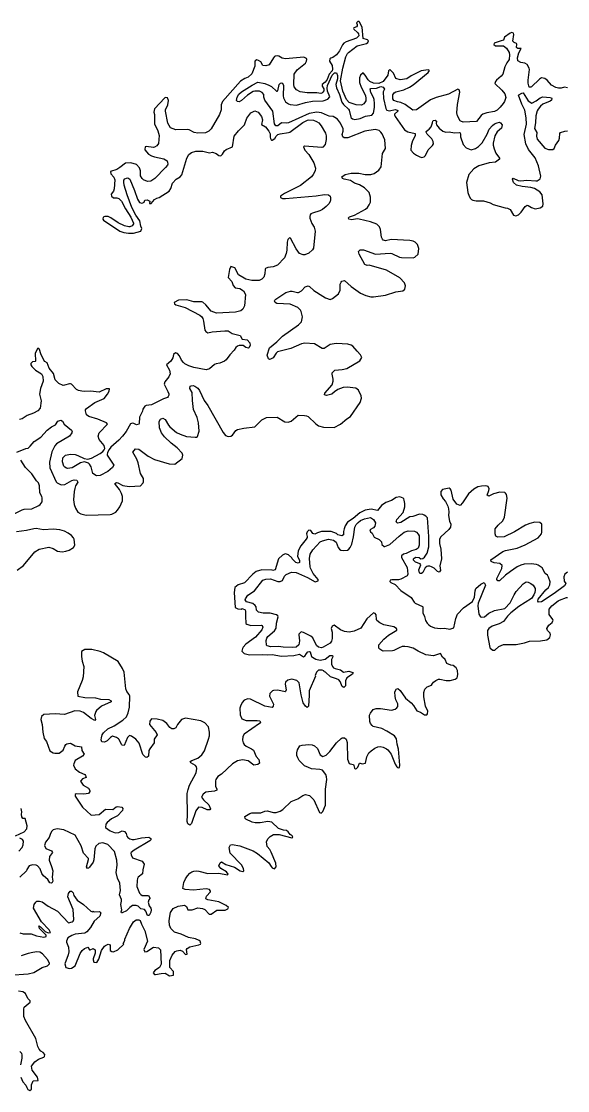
# Model space of a CAD drawing. Header units: metres. Extents: x 0 to 50, y -29.5 to 11.
# Drawn here: x 31.2062 to 31.25, y -29.4973 to -29.4115 of the extents above; entities that cross this region are included whole.
import ezdxf

# ---------------------------------------------------------------- set-up
doc = ezdxf.new("R2010")
doc.units = ezdxf.units.M

msp = doc.modelspace()

# ---------------------------------------------------------------- linework, layer by layer
for points in [[(31.25, -29.416813), (31.249752, -29.416769), (31.249479, -29.416844), (31.249259, -29.416844), (31.249048, -29.416804), (31.248696, -29.416621), (31.248361, -29.416223), (31.248186, -29.416065), (31.247896, -29.416028), (31.247739, -29.416119), (31.247109, -29.41674), (31.247046, -29.416784), (31.24692, -29.416773), (31.246838, -29.416465), (31.246833, -29.416217), (31.246939, -29.415344), (31.24692, -29.415248), (31.246765, -29.414962), (31.246582, -29.414853), (31.246241, -29.414796), (31.246016, -29.414661), (31.245978, -29.414427), (31.246096, -29.414024), (31.246276, -29.41367), (31.245998, -29.41366), (31.245921, -29.413627), (31.245898, -29.413593), (31.245934, -29.413312), (31.245907, -29.413269), (31.245718, -29.413185), (31.245615, -29.413077), (31.245686, -29.412541), (31.245673, -29.412455), (31.245522, -29.412384), (31.245396, -29.412447), (31.244935, -29.412775), (31.244861, -29.412997), (31.24466, -29.413054), (31.244111, -29.413255), (31.24407, -29.413361), (31.244227, -29.413455), (31.244868, -29.413461), (31.245097, -29.413651), (31.245301, -29.413995), (31.245332, -29.414174), (31.245306, -29.414551), (31.245121, -29.414828), (31.244974, -29.415144), (31.244793, -29.415729), (31.244674, -29.415883), (31.244291, -29.416215), (31.244223, -29.416305), (31.244173, -29.416482), (31.244727, -29.417009), (31.244956, -29.417314), (31.245041, -29.417595), (31.244947, -29.417912), (31.244832, -29.418089), (31.244602, -29.418387), (31.244338, -29.418608), (31.244131, -29.418729), (31.243522, -29.418821), (31.243208, -29.418936), (31.243079, -29.41905), (31.242695, -29.419521), (31.241633, -29.419583), (31.241427, -29.419513), (31.241383, -29.419469), (31.241161, -29.419059), (31.241117, -29.418823), (31.241167, -29.41815), (31.241357, -29.417168), (31.241306, -29.416987), (31.241201, -29.416939), (31.240443, -29.417326), (31.239468, -29.417606), (31.239014, -29.417791), (31.237886, -29.418603), (31.237584, -29.418609), (31.236978, -29.418176), (31.236623, -29.418009), (31.236361, -29.417954), (31.236059, -29.41783), (31.235981, -29.417709), (31.235969, -29.4176), (31.235991, -29.417394), (31.23608, -29.417238), (31.236215, -29.417143), (31.236858, -29.416984), (31.237319, -29.416779), (31.237626, -29.416581), (31.238828, -29.415603), (31.238915, -29.415448), (31.238813, -29.415392), (31.23826, -29.415461), (31.237448, -29.415862), (31.2371, -29.416097), (31.236576, -29.416187), (31.236227, -29.416083), (31.236038, -29.41565), (31.235737, -29.415348), (31.235623, -29.415467), (31.235571, -29.415823), (31.235201, -29.416312), (31.234849, -29.416488), (31.234423, -29.416463), (31.234138, -29.416318), (31.234016, -29.416198), (31.233776, -29.415798), (31.233601, -29.415617), (31.233396, -29.415813), (31.233312, -29.416014), (31.233299, -29.4164), (31.233442, -29.416778), (31.233687, -29.417228), (31.233782, -29.417476), (31.233829, -29.41765), (31.233818, -29.417881), (31.233659, -29.4181), (31.233462, -29.418208), (31.233047, -29.418193), (31.232492, -29.417998), (31.232255, -29.417769), (31.231964, -29.417093), (31.231797, -29.416273), (31.231975, -29.415249), (31.232218, -29.414349), (31.232348, -29.414075), (31.232432, -29.41398), (31.233108, -29.413456), (31.233857, -29.413274), (31.233974, -29.413199), (31.234025, -29.413066), (31.233949, -29.412966), (31.233593, -29.412861), (31.233509, -29.411973), (31.233316, -29.411553), (31.233272, -29.411498), (31.233168, -29.411497), (31.23306, -29.411601), (31.233114, -29.41176), (31.233114, -29.411851), (31.233074, -29.41193), (31.232845, -29.41201), (31.232837, -29.412058), (31.232843, -29.412111), (31.233144, -29.412388), (31.23322, -29.4125), (31.233243, -29.412658), (31.233066, -29.412841), (31.232251, -29.413127), (31.232048, -29.413253), (31.231933, -29.41338), (31.231706, -29.413856), (31.231466, -29.414168), (31.23118, -29.414405), (31.231007, -29.414434), (31.230928, -29.414504), (31.230901, -29.414694), (31.231116, -29.415045), (31.231148, -29.415321), (31.231118, -29.415456), (31.230879, -29.415723), (31.230712, -29.416156), (31.230566, -29.416385), (31.230325, -29.416553), (31.230323, -29.416693), (31.230438, -29.416919), (31.230458, -29.417054), (31.230373, -29.417184), (31.230297, -29.417262), (31.23022, -29.417278), (31.229878, -29.417228), (31.229112, -29.417228), (31.228547, -29.417157), (31.228244, -29.416989), (31.228064, -29.416752), (31.228036, -29.416551), (31.228074, -29.41572), (31.228311, -29.415392), (31.228976, -29.414859), (31.229071, -29.414692), (31.229094, -29.414561), (31.229064, -29.414483), (31.228831, -29.414354), (31.227366, -29.414506), (31.227101, -29.414449), (31.226847, -29.414288), (31.226744, -29.414255), (31.226546, -29.414282), (31.226499, -29.414316), (31.226399, -29.414424), (31.226051, -29.414983), (31.225807, -29.415071), (31.22555, -29.415042), (31.225397, -29.41475), (31.225219, -29.414636), (31.225083, -29.414573), (31.224949, -29.414661), (31.224916, -29.414735), (31.224904, -29.41509), (31.224667, -29.415711), (31.224369, -29.415983), (31.22412, -29.416079), (31.223762, -29.416304), (31.222315, -29.417926), (31.222202, -29.418192), (31.222215, -29.418602), (31.222083, -29.418964), (31.221407, -29.420115), (31.221229, -29.420293), (31.220948, -29.420441), (31.220336, -29.420472), (31.220048, -29.420406), (31.219655, -29.420206), (31.219526, -29.42018), (31.218581, -29.420205), (31.21816, -29.420043), (31.217938, -29.419667), (31.217742, -29.41869), (31.217757, -29.418593), (31.217935, -29.418186), (31.21798, -29.417829), (31.217897, -29.417631), (31.217739, -29.417614), (31.217683, -29.417636), (31.216873, -29.418514), (31.216802, -29.418775), (31.216863, -29.418966), (31.216874, -29.419725), (31.217135, -29.420274), (31.217229, -29.420636), (31.217187, -29.421299), (31.217043, -29.421485), (31.21687, -29.421595), (31.216784, -29.421615), (31.216198, -29.421532), (31.216126, -29.421556), (31.21608, -29.421759), (31.21609, -29.421809), (31.216376, -29.422133), (31.216618, -29.422274), (31.216872, -29.422364), (31.217614, -29.422529), (31.217873, -29.422681), (31.217909, -29.422788), (31.217931, -29.422943), (31.217903, -29.423033), (31.21775, -29.423229), (31.2169, -29.424089), (31.216562, -29.424317), (31.216299, -29.424333), (31.215992, -29.424204), (31.215877, -29.424088), (31.215756, -29.423874), (31.215734, -29.423472), (31.215662, -29.423242), (31.215423, -29.422986), (31.214958, -29.422836), (31.214553, -29.422881), (31.214093, -29.423218), (31.213837, -29.423367), (31.213332, -29.423543), (31.213371, -29.423726), (31.213603, -29.42398), (31.213684, -29.42421), (31.213641, -29.424918), (31.213571, -29.425111), (31.213383, -29.425366), (31.213416, -29.425513), (31.213569, -29.425642), (31.213851, -29.425646), (31.214006, -29.425691), (31.214216, -29.425903), (31.214533, -29.426534), (31.214961, -29.427193), (31.215179, -29.427684), (31.215176, -29.427735), (31.215076, -29.427903), (31.214886, -29.427973), (31.214803, -29.427974), (31.214456, -29.427904), (31.213957, -29.427663), (31.213361, -29.42726), (31.213143, -29.427153), (31.212883, -29.427141), (31.212753, -29.427189), (31.212732, -29.427362), (31.212773, -29.427439), (31.214097, -29.428309), (31.214401, -29.428428), (31.214772, -29.428472), (31.214979, -29.42848), (31.215189, -29.428476), (31.21578, -29.42833), (31.215844, -29.428112), (31.215781, -29.427913), (31.215696, -29.427497), (31.215358, -29.427048), (31.215043, -29.426436), (31.214672, -29.425407), (31.214438, -29.42464), (31.214397, -29.424395), (31.214409, -29.424235), (31.214499, -29.424129), (31.214623, -29.424059), (31.214728, -29.424055), (31.214876, -29.424156), (31.215262, -29.425061), (31.215516, -29.425763), (31.215672, -29.42603), (31.215855, -29.42608), (31.215944, -29.426055), (31.216034, -29.425996), (31.216103, -29.425839), (31.216283, -29.425811), (31.216482, -29.425917), (31.216478, -29.426093), (31.216604, -29.426091), (31.216873, -29.425789), (31.217043, -29.425678), (31.217243, -29.425615), (31.218049, -29.42511), (31.218177, -29.424911), (31.218318, -29.424459), (31.218615, -29.424163), (31.21893, -29.423971), (31.219056, -29.423799), (31.219456, -29.422458), (31.219629, -29.422186), (31.219847, -29.422004), (31.220184, -29.421917), (31.220519, -29.421909), (31.220744, -29.421916), (31.221267, -29.422033), (31.221526, -29.42198), (31.221825, -29.422087), (31.222035, -29.422242), (31.222191, -29.422267), (31.222316, -29.422158), (31.222471, -29.421884), (31.222605, -29.421784), (31.223116, -29.421571), (31.223245, -29.420711), (31.223594, -29.420269), (31.224076, -29.419803), (31.224269, -29.41926), (31.224596, -29.41882), (31.224904, -29.418659), (31.225185, -29.418776), (31.225447, -29.419128), (31.22553, -29.419405), (31.225461, -29.419757), (31.225762, -29.419959), (31.226033, -29.420301), (31.226132, -29.420524), (31.226141, -29.42079), (31.226174, -29.420901), (31.226213, -29.421), (31.226262, -29.421019), (31.226315, -29.421026), (31.226523, -29.42088), (31.226629, -29.420697), (31.226769, -29.420569), (31.226943, -29.420506), (31.227606, -29.420417), (31.227716, -29.420372), (31.22876, -29.419599), (31.229136, -29.41942), (31.229241, -29.419391), (31.229622, -29.41943), (31.229854, -29.419514), (31.230034, -29.419645), (31.230231, -29.419885), (31.230578, -29.420469), (31.230631, -29.420672), (31.230629, -29.420964), (31.230563, -29.421368), (31.230361, -29.421584), (31.230292, -29.421613), (31.228903, -29.421504), (31.228804, -29.421554), (31.228916, -29.421822), (31.229241, -29.422181), (31.229659, -29.422837), (31.22977, -29.423268), (31.229758, -29.423473), (31.2296, -29.423777), (31.229462, -29.423958), (31.228578, -29.424663), (31.227306, -29.425309), (31.22698, -29.425524), (31.226968, -29.42563), (31.227128, -29.425706), (31.227373, -29.425714), (31.229838, -29.425496), (31.230507, -29.425382), (31.230815, -29.4254), (31.23095, -29.425512), (31.230988, -29.425658), (31.230993, -29.425813), (31.230947, -29.425948), (31.230841, -29.426131), (31.230627, -29.426353), (31.230351, -29.426573), (31.230139, -29.426703), (31.229546, -29.426873), (31.229407, -29.426933), (31.229359, -29.426999), (31.229315, -29.427157), (31.229335, -29.42729), (31.229475, -29.427699), (31.229678, -29.428002), (31.229745, -29.428323), (31.229613, -29.429676), (31.229526, -29.429832), (31.22924, -29.43009), (31.228919, -29.430217), (31.228791, -29.430213), (31.228506, -29.430109), (31.228223, -29.42975), (31.227782, -29.428876), (31.227706, -29.428864), (31.227629, -29.428897), (31.22757, -29.42899), (31.227517, -29.429202), (31.227478, -29.429838), (31.227424, -29.430109), (31.227291, -29.430467), (31.22672, -29.431042), (31.226384, -29.431175), (31.225949, -29.431225), (31.225768, -29.431322), (31.225743, -29.431361), (31.225722, -29.431736), (31.225626, -29.432006), (31.225468, -29.43218), (31.225255, -29.432274), (31.224669, -29.432268), (31.224201, -29.432164), (31.223604, -29.431823), (31.223313, -29.431257), (31.222984, -29.431161), (31.22287, -29.431407), (31.222778, -29.432038), (31.223079, -29.432351), (31.223177, -29.432689), (31.223331, -29.432868), (31.22371, -29.432922), (31.22401, -29.433095), (31.224158, -29.433411), (31.224086, -29.4343), (31.223961, -29.434577), (31.223792, -29.434721), (31.223362, -29.434825), (31.221848, -29.434908), (31.221416, -29.43473), (31.220991, -29.434224), (31.220749, -29.434026), (31.22066, -29.433997), (31.220022, -29.433998), (31.219468, -29.433833), (31.218805, -29.433861), (31.218446, -29.434033), (31.218484, -29.434153), (31.218578, -29.43422), (31.219332, -29.434434), (31.220502, -29.435061), (31.220657, -29.435197), (31.220746, -29.435338), (31.220807, -29.435529), (31.220913, -29.436269), (31.220992, -29.436382), (31.221139, -29.436468), (31.2215, -29.436392), (31.222499, -29.436307), (31.222782, -29.436321), (31.223094, -29.436525), (31.223727, -29.436698), (31.223911, -29.436971), (31.224294, -29.437039), (31.224515, -29.437272), (31.224546, -29.437486), (31.224445, -29.437688), (31.224415, -29.437706), (31.224184, -29.437655), (31.223975, -29.437488), (31.223668, -29.437495), (31.223514, -29.437544), (31.223385, -29.437647), (31.223245, -29.437867), (31.222903, -29.43824), (31.222627, -29.438628), (31.222485, -29.438758), (31.222101, -29.438916), (31.221825, -29.438959), (31.22167, -29.439015), (31.221284, -29.439355), (31.221022, -29.439443), (31.220025, -29.439263), (31.219614, -29.439129), (31.219311, -29.438955), (31.2192, -29.438854), (31.219035, -29.438666), (31.218868, -29.438307), (31.218723, -29.438126), (31.218539, -29.438092), (31.218388, -29.438222), (31.218334, -29.438479), (31.218177, -29.438742), (31.217823, -29.43903), (31.21807, -29.439461), (31.218113, -29.439771), (31.218012, -29.440003), (31.217695, -29.440402), (31.217633, -29.440591), (31.217935, -29.44117), (31.218006, -29.441373), (31.218007, -29.441485), (31.217968, -29.441575), (31.217903, -29.441656), (31.217577, -29.441781), (31.216633, -29.442262), (31.216198, -29.44231), (31.216096, -29.442349), (31.215919, -29.442588), (31.215905, -29.442749), (31.215677, -29.443239), (31.215638, -29.443741), (31.215597, -29.443807), (31.215418, -29.443861), (31.215212, -29.443751), (31.215109, -29.44373), (31.214952, -29.44378), (31.214597, -29.444382), (31.214313, -29.444763), (31.214011, -29.445091), (31.213376, -29.445645), (31.213223, -29.445843), (31.213101, -29.44607), (31.213075, -29.446227), (31.213082, -29.446298), (31.213596, -29.447083), (31.213502, -29.447276), (31.213122, -29.447606), (31.212521, -29.447925), (31.212205, -29.447932), (31.211924, -29.447759), (31.211777, -29.44721), (31.211657, -29.447017), (31.211564, -29.446919), (31.211263, -29.446828), (31.210943, -29.446908), (31.210263, -29.447305), (31.209884, -29.447365), (31.209806, -29.447338), (31.20968, -29.447262), (31.209592, -29.447158), (31.209491, -29.446822), (31.209525, -29.446508), (31.209728, -29.446294), (31.210125, -29.446201), (31.210493, -29.446237), (31.210724, -29.446308), (31.211213, -29.446566), (31.211522, -29.446602), (31.211806, -29.446519), (31.212499, -29.446153), (31.212725, -29.445991), (31.212834, -29.445859), (31.212878, -29.44575), (31.212838, -29.445519), (31.212421, -29.445035), (31.212337, -29.444766), (31.212432, -29.444486), (31.213105, -29.44381), (31.213008, -29.443696), (31.212321, -29.443398), (31.2116, -29.443196), (31.211426, -29.443056), (31.211329, -29.442737), (31.21134, -29.442644), (31.211415, -29.442534), (31.212071, -29.442053), (31.212836, -29.441733), (31.213107, -29.441389), (31.213235, -29.441164), (31.213246, -29.44097), (31.213001, -29.440958), (31.21244, -29.441242), (31.211724, -29.441141), (31.211261, -29.44117), (31.211051, -29.441148), (31.210764, -29.441093), (31.21061, -29.441018), (31.210221, -29.440598), (31.210122, -29.440565), (31.210051, -29.440559), (31.209642, -29.440686), (31.209534, -29.440692), (31.209189, -29.440537), (31.208897, -29.440252), (31.208779, -29.439726), (31.208421, -29.439313), (31.208252, -29.438887), (31.208079, -29.438774), (31.207999, -29.438678), (31.207758, -29.438168), (31.207651, -29.4378), (31.207499, -29.437711), (31.207293, -29.438105), (31.207316, -29.438736), (31.207285, -29.43878), (31.207071, -29.438804), (31.206951, -29.438945), (31.206946, -29.439029), (31.207018, -29.439164), (31.207325, -29.439465), (31.207815, -29.439776), (31.207922, -29.439977), (31.207928, -29.440356), (31.207719, -29.44094), (31.207642, -29.441401), (31.207778, -29.441932), (31.207689, -29.442525), (31.207511, -29.442739), (31.207172, -29.442926), (31.206658, -29.443113), (31.206256, -29.443384), (31.206039, -29.443435)], [(31.205816, -29.446046), (31.206543, -29.445758), (31.206728, -29.445716), (31.206907, -29.445557), (31.207216, -29.445196), (31.207747, -29.444842), (31.20827, -29.444269), (31.208604, -29.444006), (31.208917, -29.443859), (31.209116, -29.443564), (31.209356, -29.443491), (31.209485, -29.443548), (31.209609, -29.443806), (31.210202, -29.444278), (31.210263, -29.444406), (31.210241, -29.444496), (31.210053, -29.444761), (31.209003, -29.445372), (31.208879, -29.44555), (31.208642, -29.446007), (31.208434, -29.446854), (31.208462, -29.447314), (31.208988, -29.448421), (31.209064, -29.448506), (31.209371, -29.448668), (31.209686, -29.448647), (31.210239, -29.448313), (31.210418, -29.448266), (31.210638, -29.448296), (31.210719, -29.448441), (31.210544, -29.448756), (31.210487, -29.448973), (31.210434, -29.449202), (31.210362, -29.449871), (31.210411, -29.450236), (31.210527, -29.45055), (31.210714, -29.450865), (31.210965, -29.451), (31.211378, -29.451088), (31.21331, -29.451038), (31.213448, -29.451011), (31.213762, -29.450847), (31.213893, -29.450696), (31.21409, -29.450431), (31.214299, -29.449955), (31.214302, -29.449593), (31.214218, -29.449372), (31.214053, -29.449036), (31.21373, -29.448649), (31.213678, -29.448548), (31.213822, -29.448486), (31.213925, -29.4485), (31.214339, -29.448714), (31.214825, -29.448791), (31.215757, -29.448734), (31.215945, -29.448515), (31.215996, -29.448421), (31.215995, -29.448154), (31.21575, -29.447746), (31.215565, -29.446913), (31.21546, -29.446619), (31.215137, -29.446047), (31.215345, -29.44578), (31.215611, -29.445805), (31.216353, -29.446376), (31.216868, -29.446643), (31.218039, -29.446992), (31.21851, -29.447021), (31.219093, -29.446548), (31.219136, -29.446274), (31.219076, -29.446117), (31.218677, -29.445696), (31.218204, -29.445329), (31.217678, -29.444817), (31.217428, -29.444493), (31.217256, -29.444091), (31.217249, -29.44359), (31.217343, -29.443408), (31.217522, -29.443316), (31.217733, -29.443432), (31.217984, -29.443891), (31.218092, -29.444006), (31.218638, -29.444462), (31.218914, -29.444613), (31.219441, -29.444792), (31.220118, -29.444841), (31.220238, -29.444831), (31.220312, -29.444786), (31.220443, -29.444352), (31.220383, -29.443689), (31.220283, -29.443271), (31.219998, -29.442612), (31.219909, -29.441906), (31.219895, -29.441258), (31.219696, -29.440936), (31.219732, -29.440757), (31.219796, -29.440722), (31.219976, -29.440692), (31.220105, -29.440759), (31.220329, -29.440921), (31.220476, -29.441102), (31.22086, -29.441903), (31.221146, -29.442308), (31.222367, -29.444468), (31.222561, -29.444706), (31.222764, -29.44479), (31.223, -29.444753), (31.223127, -29.444677), (31.223399, -29.444299), (31.223513, -29.444217), (31.224022, -29.444116), (31.224925, -29.444011), (31.225475, -29.443454), (31.225839, -29.443256), (31.226718, -29.443243), (31.227329, -29.443614), (31.227581, -29.443652), (31.227841, -29.443573), (31.228399, -29.443083), (31.228886, -29.443095), (31.229066, -29.443123), (31.22919, -29.443181), (31.229808, -29.443781), (31.23003, -29.443926), (31.230432, -29.44405), (31.231268, -29.44407), (31.231783, -29.443809), (31.232295, -29.443376), (31.232591, -29.443188), (31.233375, -29.442076), (31.233477, -29.44171), (31.23345, -29.44153), (31.233226, -29.441072), (31.23302, -29.440922), (31.232306, -29.440843), (31.231997, -29.440858), (31.231578, -29.441028), (31.231302, -29.441199), (31.231101, -29.44139), (31.230652, -29.441503), (31.230498, -29.441446), (31.230518, -29.441312), (31.231108, -29.440636), (31.231196, -29.440349), (31.2312, -29.440192), (31.231105, -29.439786), (31.231126, -29.43969), (31.231326, -29.439479), (31.231912, -29.439418), (31.23229, -29.439339), (31.233336, -29.438726), (31.233487, -29.438447), (31.233402, -29.438228), (31.233113, -29.437954), (31.232771, -29.437538), (31.232643, -29.437476), (31.232362, -29.437393), (31.231924, -29.437345), (31.231431, -29.437338), (31.230947, -29.437403), (31.230473, -29.437731), (31.230416, -29.437736), (31.230313, -29.437723), (31.229698, -29.437366), (31.228936, -29.437313), (31.228667, -29.437363), (31.227807, -29.437725), (31.226728, -29.438008), (31.226626, -29.438097), (31.226373, -29.438476), (31.226168, -29.438594), (31.226077, -29.438602), (31.226017, -29.438574), (31.225915, -29.438275), (31.226098, -29.437692), (31.226668, -29.437202), (31.22712, -29.436748), (31.228423, -29.435842), (31.228644, -29.435592), (31.228726, -29.435205), (31.228628, -29.434755), (31.22858, -29.434654), (31.228354, -29.434453), (31.227749, -29.434186), (31.226665, -29.434121), (31.226554, -29.434049), (31.226503, -29.433898), (31.226523, -29.433853), (31.226596, -29.433772), (31.227404, -29.433238), (31.227765, -29.43313), (31.22792, -29.433121), (31.228336, -29.433248), (31.228428, -29.433231), (31.228655, -29.433112), (31.228964, -29.432788), (31.229199, -29.432695), (31.229309, -29.432765), (31.229637, -29.433084), (31.230361, -29.433539), (31.230591, -29.433676), (31.23095, -29.433793), (31.231132, -29.433727), (31.231616, -29.433335), (31.231766, -29.433058), (31.231766, -29.432569), (31.231827, -29.432421), (31.231881, -29.432324), (31.232108, -29.432278), (31.232645, -29.432753), (31.233396, -29.433281), (31.233805, -29.433486), (31.234223, -29.433583), (31.234429, -29.433589), (31.235404, -29.433457), (31.236221, -29.433195), (31.236779, -29.4331), (31.236957, -29.432961), (31.237001, -29.432698), (31.23693, -29.432467), (31.236541, -29.432077), (31.235479, -29.431438), (31.234091, -29.431061), (31.233914, -29.43107), (31.233738, -29.43099), (31.23327, -29.430165), (31.233217, -29.429957), (31.233373, -29.429809), (31.233627, -29.429814), (31.234592, -29.430175), (31.235781, -29.430092), (31.235895, -29.430108), (31.236519, -29.430394), (31.236674, -29.430434), (31.23762, -29.430455), (31.237745, -29.430401), (31.238017, -29.430164), (31.238072, -29.429717), (31.237958, -29.429378), (31.237773, -29.429204), (31.23762, -29.429123), (31.237339, -29.429071), (31.235846, -29.428982), (31.235384, -29.429089), (31.235311, -29.429077), (31.235211, -29.42904), (31.235147, -29.428973), (31.235084, -29.428793), (31.234993, -29.428185), (31.234905, -29.427983), (31.234711, -29.427768), (31.234195, -29.427574), (31.233274, -29.427362), (31.233113, -29.427344), (31.232683, -29.4274), (31.23246, -29.427356), (31.232419, -29.427255), (31.232497, -29.427177), (31.232915, -29.427035), (31.233781, -29.426545), (31.233938, -29.426411), (31.234094, -29.426211), (31.23418, -29.426007), (31.234198, -29.4256), (31.234087, -29.425229), (31.233713, -29.424834), (31.233311, -29.424593), (31.232897, -29.424475), (31.232589, -29.424271), (31.232074, -29.424147), (31.231946, -29.424094), (31.231907, -29.42402), (31.231901, -29.423961), (31.232167, -29.423785), (31.232629, -29.423679), (31.233245, -29.42366), (31.23376, -29.423784), (31.234215, -29.423765), (31.234486, -29.423686), (31.234866, -29.423437), (31.235041, -29.423169), (31.235158, -29.422092), (31.235393, -29.421681), (31.235327, -29.421006), (31.235119, -29.420512), (31.235008, -29.420383), (31.234887, -29.420256), (31.234575, -29.420176), (31.233749, -29.420302), (31.232373, -29.420845), (31.232069, -29.420828), (31.231975, -29.420743), (31.231931, -29.420566), (31.232, -29.420306), (31.231986, -29.420114), (31.231797, -29.419651), (31.231538, -29.419341), (31.231335, -29.419197), (31.231184, -29.419133), (31.230874, -29.4191), (31.230747, -29.419058), (31.230263, -29.41882), (31.229893, -29.418791), (31.229282, -29.418877), (31.227603, -29.419637), (31.227493, -29.419663), (31.22705, -29.419624), (31.226767, -29.419864), (31.226604, -29.419875), (31.226496, -29.419713), (31.226365, -29.418686), (31.225719, -29.417805), (31.225627, -29.417575), (31.225645, -29.417368), (31.225494, -29.417191), (31.225289, -29.417088), (31.224912, -29.4171), (31.224781, -29.417131), (31.22433, -29.417407), (31.223849, -29.417839), (31.223669, -29.417945), (31.223515, -29.41792), (31.22345, -29.417845), (31.223491, -29.417581), (31.223629, -29.417333), (31.223849, -29.417159), (31.224695, -29.416609), (31.225147, -29.416377), (31.225713, -29.416471), (31.226049, -29.416618), (31.226255, -29.416731), (31.226656, -29.417086), (31.2267, -29.417089), (31.226761, -29.417064), (31.226858, -29.41656), (31.226964, -29.416439), (31.227045, -29.416437), (31.227125, -29.416449), (31.227216, -29.416648), (31.227181, -29.417474), (31.22721, -29.417631), (31.22737, -29.417944), (31.227627, -29.418118), (31.227756, -29.41816), (31.228256, -29.41821), (31.228986, -29.418006), (31.229527, -29.417897), (31.230407, -29.417858), (31.230772, -29.417746), (31.230929, -29.417555), (31.230748, -29.417104), (31.230713, -29.416856), (31.230741, -29.416652), (31.231127, -29.415816), (31.231305, -29.415621), (31.231469, -29.415633), (31.231553, -29.415827), (31.231557, -29.416097), (31.231401, -29.416549), (31.231467, -29.416819), (31.231716, -29.417353), (31.231904, -29.417976), (31.232027, -29.418167), (31.232423, -29.418534), (31.232481, -29.418624), (31.232607, -29.419167), (31.232644, -29.419225), (31.232758, -29.419314), (31.232938, -29.419356), (31.233356, -29.419288), (31.233801, -29.419108), (31.234288, -29.419022), (31.23443, -29.418865), (31.234515, -29.418415), (31.234518, -29.418078), (31.234476, -29.41776), (31.234439, -29.417596), (31.234208, -29.417205), (31.234174, -29.416903), (31.234209, -29.41688), (31.234664, -29.416866), (31.235022, -29.416715), (31.235216, -29.416783), (31.235308, -29.416946), (31.235197, -29.417151), (31.235225, -29.417677), (31.235411, -29.418493), (31.235461, -29.418589), (31.235494, -29.418627), (31.235693, -29.418665), (31.236207, -29.418571), (31.236385, -29.418636), (31.236377, -29.418701), (31.236116, -29.418936), (31.236117, -29.419003), (31.236171, -29.419138), (31.236913, -29.420206), (31.237178, -29.42035), (31.237779, -29.420498), (31.237771, -29.42068), (31.237554, -29.421076), (31.237439, -29.421446), (31.237432, -29.421838), (31.237635, -29.422064), (31.237887, -29.422236), (31.238141, -29.422365), (31.238321, -29.422401), (31.238486, -29.422348), (31.238601, -29.422249), (31.238822, -29.421796), (31.239173, -29.42144), (31.239247, -29.421308), (31.239209, -29.421121), (31.239109, -29.420906), (31.238731, -29.420536), (31.238659, -29.420388), (31.238659, -29.420328), (31.238807, -29.420182), (31.238901, -29.420153), (31.239058, -29.41995), (31.239175, -29.419642), (31.23919, -29.419489), (31.239229, -29.419453), (31.239388, -29.419423), (31.239472, -29.419492), (31.239459, -29.419692), (31.239495, -29.419804), (31.239693, -29.420073), (31.239984, -29.420294), (31.240244, -29.420369), (31.240509, -29.420352), (31.240915, -29.420426), (31.241342, -29.420419), (31.241376, -29.420441), (31.241414, -29.420553), (31.241417, -29.420743), (31.241631, -29.421366), (31.241859, -29.421628), (31.241984, -29.421699), (31.242274, -29.421791), (31.242622, -29.421694), (31.242852, -29.421537), (31.243145, -29.421248), (31.243545, -29.420539), (31.243697, -29.420148), (31.243975, -29.419845), (31.244149, -29.419721), (31.244356, -29.419623), (31.244528, -29.41959), (31.244627, -29.419621), (31.244742, -29.419784), (31.244684, -29.420049), (31.244362, -29.420359), (31.244152, -29.420668), (31.244041, -29.421255), (31.24404, -29.421434), (31.244109, -29.421724), (31.244248, -29.422056), (31.244531, -29.422461), (31.244533, -29.422548), (31.244224, -29.422779), (31.243709, -29.422848), (31.242892, -29.423081), (31.242487, -29.423326), (31.242064, -29.423764), (31.241889, -29.424406), (31.242002, -29.425233), (31.242092, -29.425503), (31.242214, -29.425698), (31.242289, -29.425777), (31.242411, -29.425832), (31.242667, -29.4259), (31.243258, -29.425901), (31.243776, -29.426059), (31.244021, -29.426191), (31.24499, -29.426461), (31.245166, -29.426471), (31.245383, -29.426588), (31.245648, -29.427032), (31.245856, -29.427085), (31.246048, -29.427012), (31.246277, -29.426787), (31.246593, -29.426345), (31.246744, -29.426249), (31.246845, -29.426254), (31.247096, -29.426421), (31.247403, -29.426523), (31.247804, -29.426439), (31.248005, -29.426317), (31.248042, -29.426135), (31.247958, -29.425417), (31.247779, -29.425161), (31.247336, -29.424905), (31.247051, -29.424821), (31.246361, -29.424748), (31.245895, -29.424631), (31.245669, -29.424431), (31.245579, -29.424143), (31.245637, -29.424075), (31.246039, -29.424253), (31.246245, -29.424291), (31.246735, -29.424243), (31.247451, -29.424295), (31.247571, -29.424276), (31.247796, -29.424126), (31.247854, -29.423917), (31.247669, -29.423088), (31.247403, -29.422428), (31.246867, -29.421784), (31.246654, -29.421322), (31.246518, -29.420571), (31.2467, -29.419744), (31.246666, -29.419233), (31.246573, -29.418629), (31.246336, -29.418128), (31.246054, -29.417418), (31.246075, -29.417376), (31.246324, -29.417253), (31.246442, -29.417234), (31.24683, -29.417874), (31.247143, -29.418047), (31.247469, -29.41787), (31.247797, -29.417636), (31.248003, -29.417556), (31.248595, -29.417599), (31.248698, -29.417641), (31.248733, -29.417709), (31.248705, -29.417813), (31.248591, -29.417909), (31.248009, -29.418137), (31.247825, -29.418289), (31.247639, -29.418526), (31.247559, -29.418667), (31.247445, -29.419064), (31.247421, -29.419631), (31.247355, -29.420083), (31.247523, -29.420419), (31.247513, -29.420711), (31.247565, -29.420951), (31.248182, -29.421653), (31.248469, -29.421772), (31.248806, -29.421775), (31.248913, -29.421702), (31.249026, -29.421433), (31.249298, -29.421048), (31.249356, -29.420875), (31.249386, -29.420494), (31.249423, -29.420416), (31.249778, -29.42031), (31.25, -29.420274)], [(31.205292, -29.451154), (31.206257, -29.450684), (31.206418, -29.450623), (31.207028, -29.450579), (31.207584, -29.450322), (31.207688, -29.450253), (31.207868, -29.450033), (31.207857, -29.449713), (31.207832, -29.449613), (31.20766, -29.449313), (31.207652, -29.448739), (31.207573, -29.448507), (31.207399, -29.448334), (31.207033, -29.447774), (31.206533, -29.447268), (31.206136, -29.446675)], [(31.25, -29.455683), (31.249766, -29.455821), (31.249686, -29.45604), (31.249735, -29.456387), (31.249849, -29.456592), (31.24974, -29.456758), (31.248921, -29.457386), (31.247902, -29.458056), (31.247674, -29.458086), (31.247602, -29.457999), (31.247627, -29.457829), (31.248246, -29.457089), (31.248474, -29.456889), (31.248566, -29.45668), (31.248599, -29.456442), (31.248473, -29.456065), (31.248382, -29.455909), (31.248199, -29.455777), (31.24797, -29.455333), (31.247626, -29.455103), (31.247515, -29.455059), (31.247064, -29.454995), (31.246516, -29.455041), (31.246236, -29.455121), (31.245956, -29.455248), (31.245421, -29.455621), (31.245018, -29.455916), (31.244525, -29.456369), (31.244413, -29.456371), (31.244332, -29.456261), (31.244334, -29.456171), (31.244723, -29.455369), (31.244761, -29.45514), (31.244576, -29.454979), (31.244119, -29.45491), (31.243913, -29.454844), (31.243867, -29.454807), (31.243851, -29.454673), (31.244797, -29.45401), (31.245017, -29.453922), (31.245946, -29.453735), (31.246268, -29.453616), (31.246592, -29.453489), (31.247637, -29.452912), (31.247893, -29.452602), (31.247921, -29.452465), (31.247925, -29.451817), (31.247767, -29.451691), (31.247383, -29.451651), (31.246965, -29.451773), (31.246635, -29.451891), (31.245734, -29.452435), (31.244922, -29.452835), (31.244407, -29.452876), (31.244244, -29.45277), (31.244196, -29.45259), (31.244184, -29.452193), (31.244417, -29.451894), (31.244793, -29.451547), (31.244935, -29.451267), (31.245142, -29.449738), (31.245104, -29.449444), (31.245031, -29.44933), (31.244969, -29.449285), (31.244557, -29.449266), (31.244056, -29.449389), (31.243674, -29.449587), (31.243555, -29.449492), (31.243694, -29.449134), (31.243702, -29.448999), (31.243615, -29.4488), (31.243538, -29.44876), (31.243384, -29.448748), (31.243086, -29.448782), (31.242801, -29.448839), (31.24247, -29.449003), (31.242063, -29.449393), (31.24158, -29.450114), (31.241386, -29.450313), (31.241124, -29.450215), (31.240824, -29.449819), (31.240668, -29.449086), (31.240591, -29.448981), (31.240488, -29.448944), (31.239958, -29.449049), (31.239838, -29.449213), (31.239821, -29.449473), (31.240021, -29.449781), (31.240216, -29.449996), (31.240394, -29.450369), (31.240446, -29.450597), (31.240468, -29.450866), (31.24044, -29.451101), (31.240472, -29.451296), (31.240536, -29.451587), (31.240647, -29.451813), (31.240596, -29.452064), (31.240462, -29.45224), (31.239844, -29.452827), (31.239736, -29.453019), (31.239716, -29.453377), (31.23984, -29.453821), (31.23989, -29.454614), (31.239742, -29.455176), (31.239801, -29.455534), (31.239699, -29.455663), (31.239566, -29.455617), (31.239286, -29.455355), (31.239085, -29.455231), (31.238957, -29.455187), (31.238801, -29.455192), (31.238704, -29.455209), (31.238572, -29.455334), (31.238398, -29.455685), (31.238286, -29.455784), (31.238149, -29.455769), (31.238115, -29.455721), (31.238078, -29.45548), (31.238219, -29.455086), (31.238163, -29.455003), (31.2378, -29.45486), (31.237649, -29.454696), (31.237634, -29.454613), (31.23769, -29.454536), (31.237818, -29.454477), (31.238085, -29.45449), (31.23824, -29.454602), (31.238397, -29.454563), (31.238513, -29.454475), (31.238744, -29.454135), (31.238863, -29.453643), (31.238882, -29.45344), (31.238871, -29.452809), (31.238749, -29.451322), (31.238624, -29.451171), (31.238498, -29.451089), (31.238393, -29.451049), (31.238126, -29.451031), (31.237573, -29.451217), (31.237346, -29.451233), (31.236616, -29.45168), (31.236369, -29.451747), (31.23625, -29.451626), (31.236276, -29.451546), (31.236314, -29.45146), (31.236799, -29.450875), (31.236936, -29.450424), (31.236944, -29.450153), (31.236897, -29.449899), (31.236861, -29.449786), (31.236802, -29.449733), (31.23653, -29.449634), (31.236252, -29.449672), (31.235867, -29.44992), (31.235408, -29.450091), (31.23508, -29.450334), (31.234764, -29.45073), (31.234254, -29.450617), (31.23377, -29.450709), (31.233543, -29.450793), (31.233325, -29.450923), (31.232799, -29.45137), (31.232341, -29.451649), (31.232165, -29.451963), (31.23209, -29.452182), (31.232021, -29.452403), (31.232016, -29.452681), (31.231891, -29.452767), (31.231583, -29.452684), (31.231474, -29.452569), (31.231044, -29.452401), (31.230271, -29.452405), (31.229932, -29.452503), (31.229737, -29.452636), (31.22957, -29.452573), (31.229406, -29.45232), (31.229245, -29.45229), (31.229103, -29.452449), (31.22906, -29.452584), (31.229122, -29.45281), (31.229104, -29.452878), (31.229021, -29.453033), (31.228601, -29.453549), (31.228487, -29.453749), (31.228396, -29.453996), (31.228338, -29.454381), (31.228491, -29.454741), (31.228494, -29.454902), (31.228383, -29.454953), (31.228215, -29.454894), (31.227903, -29.454601), (31.227874, -29.454513), (31.227623, -29.454291), (31.227366, -29.454209), (31.227289, -29.454231), (31.22714, -29.454297), (31.226799, -29.454596), (31.226533, -29.455484), (31.226368, -29.455541), (31.226303, -29.455511), (31.225486, -29.455487), (31.225018, -29.455622), (31.224741, -29.455819), (31.224079, -29.456532), (31.223587, -29.456697), (31.223323, -29.456903), (31.223245, -29.4573), (31.223337, -29.458497), (31.223541, -29.458602), (31.223815, -29.458632), (31.223904, -29.458586), (31.22415, -29.458688), (31.224177, -29.458807), (31.224153, -29.459187), (31.224191, -29.459775), (31.224266, -29.459832), (31.224605, -29.459961), (31.225415, -29.459928), (31.225491, -29.459958), (31.225564, -29.460074), (31.225478, -29.460295), (31.224956, -29.460874), (31.224202, -29.461438), (31.223965, -29.461699), (31.223921, -29.461789), (31.223884, -29.462017), (31.22407, -29.46219), (31.224489, -29.462307), (31.225539, -29.462284), (31.225905, -29.462306), (31.226292, -29.462276), (31.227056, -29.4624), (31.228038, -29.462365), (31.228499, -29.462258), (31.228818, -29.46245), (31.228926, -29.462404), (31.229056, -29.462181), (31.229171, -29.462065), (31.229274, -29.462033), (31.229351, -29.462051), (31.229463, -29.462435), (31.229527, -29.462494), (31.229804, -29.462657), (31.230162, -29.462721), (31.230563, -29.462654), (31.230922, -29.462347), (31.231141, -29.462352), (31.231182, -29.462452), (31.231075, -29.462681), (31.231069, -29.463038), (31.231133, -29.463237), (31.231224, -29.46334), (31.231351, -29.463407), (31.231778, -29.463512), (31.232035, -29.463681), (31.232444, -29.463618), (31.232778, -29.463712), (31.232795, -29.463735), (31.232738, -29.463844), (31.232292, -29.464155), (31.232182, -29.464381), (31.232173, -29.464789), (31.23204, -29.46491), (31.231914, -29.46485), (31.231746, -29.464436), (31.231642, -29.464308), (31.231463, -29.46422), (31.230977, -29.464059), (31.230576, -29.463698), (31.230475, -29.463656), (31.230442, -29.463575), (31.230313, -29.463533), (31.230029, -29.463524), (31.229869, -29.463698), (31.229759, -29.463963), (31.229791, -29.464017), (31.229284, -29.465193), (31.22928, -29.465567), (31.229236, -29.465964), (31.229219, -29.466408), (31.229113, -29.466512), (31.228968, -29.466422), (31.228802, -29.466151), (31.228633, -29.465521), (31.22848, -29.46455), (31.228271, -29.464348), (31.227868, -29.464256), (31.227554, -29.464333), (31.227385, -29.464491), (31.22736, -29.464649), (31.227437, -29.465116), (31.227384, -29.465235), (31.227351, -29.465255), (31.226749, -29.465142), (31.226411, -29.465157), (31.22633, -29.465182), (31.226108, -29.465399), (31.226101, -29.465624), (31.22642, -29.466256), (31.226389, -29.466424), (31.226299, -29.466515), (31.225729, -29.466411), (31.224572, -29.465851), (31.224354, -29.465817), (31.224059, -29.465945), (31.223903, -29.466136), (31.223758, -29.466406), (31.223709, -29.466586), (31.223737, -29.467104), (31.223884, -29.467429), (31.224228, -29.467561), (31.225089, -29.467557), (31.225313, -29.467601), (31.225357, -29.467707), (31.225279, -29.467813), (31.224069, -29.468672), (31.223954, -29.468857), (31.223936, -29.469153), (31.223978, -29.469345), (31.224065, -29.469487), (31.224219, -29.46962), (31.224656, -29.469837), (31.224812, -29.469951), (31.225009, -29.470461), (31.225234, -29.470706), (31.225286, -29.470979), (31.225148, -29.471108), (31.224835, -29.471154), (31.224384, -29.470805), (31.223924, -29.470727), (31.223536, -29.470796), (31.223129, -29.471041), (31.222249, -29.471878), (31.22194, -29.472059), (31.221776, -29.472288), (31.221754, -29.472398), (31.221761, -29.472826), (31.221872, -29.473067), (31.221873, -29.473162), (31.221689, -29.473245), (31.221186, -29.473277), (31.22099, -29.473325), (31.220763, -29.473465), (31.220656, -29.473666), (31.220648, -29.473721), (31.220793, -29.473925), (31.22123, -29.474321), (31.221354, -29.474656), (31.221298, -29.474724), (31.221091, -29.474737), (31.220693, -29.474549), (31.220393, -29.474513), (31.220172, -29.474799), (31.219843, -29.475828), (31.21969, -29.475974), (31.219543, -29.475861), (31.219476, -29.475678), (31.219504, -29.475167), (31.219499, -29.473431), (31.219568, -29.473091), (31.219677, -29.472753), (31.220212, -29.471769), (31.220275, -29.471428), (31.220243, -29.471286), (31.220156, -29.471164), (31.219778, -29.470953), (31.219716, -29.470864), (31.21985, -29.470766), (31.220343, -29.470599), (31.220651, -29.470331), (31.220883, -29.47001), (31.22121, -29.469071), (31.221271, -29.4688), (31.221273, -29.468507), (31.221194, -29.468077), (31.220893, -29.467749), (31.220585, -29.46759), (31.219353, -29.467379), (31.219043, -29.467498), (31.218713, -29.467885), (31.218585, -29.468165), (31.218406, -29.468232), (31.218251, -29.468225), (31.218106, -29.468134), (31.217853, -29.467813), (31.217531, -29.467565), (31.217072, -29.467459), (31.216626, -29.46743), (31.21648, -29.467628), (31.216469, -29.467887), (31.217002, -29.468531), (31.217077, -29.468716), (31.216833, -29.469068), (31.216839, -29.469365), (31.216484, -29.469831), (31.216418, -29.469967), (31.216384, -29.470417), (31.216257, -29.470547), (31.216141, -29.470514), (31.215941, -29.470305), (31.21564, -29.469379), (31.215383, -29.469052), (31.215033, -29.468824), (31.214857, -29.46878), (31.214696, -29.468928), (31.214437, -29.469571), (31.214272, -29.469546), (31.214219, -29.469498), (31.214038, -29.469101), (31.213985, -29.469048), (31.213831, -29.468942), (31.213499, -29.468834), (31.213328, -29.468935), (31.213072, -29.469208), (31.212866, -29.469299), (31.212656, -29.469283), (31.212589, -29.469126), (31.212612, -29.468946), (31.212677, -29.468719), (31.212787, -29.468546), (31.213115, -29.468244), (31.213619, -29.468004), (31.214321, -29.467529), (31.214614, -29.467271), (31.214755, -29.466958), (31.214852, -29.466504), (31.214876, -29.465609), (31.214847, -29.465473), (31.214661, -29.465244), (31.214566, -29.465017), (31.214425, -29.463692), (31.214304, -29.463399), (31.213948, -29.462846), (31.212764, -29.462151), (31.212511, -29.462038), (31.211838, -29.461867), (31.211269, -29.461877), (31.211019, -29.462035), (31.211009, -29.462439), (31.211062, -29.462812), (31.211202, -29.463246), (31.211135, -29.464077), (31.211053, -29.464352), (31.210888, -29.464804), (31.210695, -29.465281), (31.210711, -29.465603), (31.211287, -29.465721), (31.212147, -29.465754), (31.212524, -29.465864), (31.213216, -29.465896), (31.213384, -29.465979), (31.213385, -29.466059), (31.21261, -29.466408), (31.212226, -29.466757), (31.212159, -29.466854), (31.212056, -29.467166), (31.212143, -29.46749), (31.212074, -29.467554), (31.211794, -29.467408), (31.211167, -29.466914), (31.210909, -29.466807), (31.210471, -29.466804), (31.209636, -29.467096), (31.208906, -29.46702), (31.207996, -29.467081), (31.207804, -29.467254), (31.207751, -29.46748), (31.207863, -29.467885), (31.207901, -29.468512), (31.208016, -29.469016), (31.208199, -29.469242), (31.208461, -29.469991), (31.208728, -29.470151), (31.208862, -29.470192), (31.209226, -29.470174), (31.209553, -29.469945), (31.209679, -29.469624), (31.209764, -29.469496), (31.209845, -29.469435), (31.210097, -29.469383), (31.210172, -29.469399), (31.210506, -29.469596), (31.211012, -29.469673), (31.211038, -29.469978), (31.211216, -29.470257), (31.21109, -29.470436), (31.210509, -29.470781), (31.210396, -29.471031), (31.210379, -29.471151), (31.210517, -29.471456), (31.210857, -29.471698), (31.211278, -29.471898), (31.211336, -29.471967), (31.211383, -29.472138), (31.211086, -29.472233), (31.210946, -29.472399), (31.210943, -29.472441), (31.211151, -29.472745), (31.21158, -29.473), (31.211693, -29.47318), (31.211683, -29.47325), (31.211562, -29.473429), (31.211209, -29.473463), (31.210592, -29.473445), (31.210515, -29.473494), (31.210511, -29.473628), (31.211099, -29.474512), (31.211786, -29.475151), (31.212421, -29.475098), (31.212938, -29.474686), (31.213532, -29.474698), (31.213803, -29.474494), (31.213907, -29.474476), (31.214259, -29.474513), (31.214328, -29.474612), (31.214292, -29.474797), (31.213902, -29.475218), (31.21342, -29.475451), (31.213059, -29.475753), (31.212959, -29.475889), (31.212941, -29.476148), (31.213318, -29.476418), (31.213705, -29.476575), (31.214005, -29.476552), (31.214271, -29.476421), (31.21446, -29.476477), (31.21459, -29.476641), (31.214646, -29.47684), (31.214728, -29.476951), (31.214884, -29.477049), (31.215064, -29.477103), (31.215244, -29.477102), (31.215812, -29.476974), (31.216423, -29.476921), (31.216577, -29.477025), (31.216584, -29.477138), (31.216501, -29.477206), (31.215243, -29.477962), (31.214988, -29.478167), (31.214976, -29.478215), (31.214986, -29.478351), (31.21511, -29.478585), (31.215884, -29.478854), (31.216051, -29.479102), (31.215921, -29.479553), (31.215904, -29.479852), (31.215568, -29.480136), (31.215507, -29.480226), (31.215464, -29.480407), (31.215448, -29.480889), (31.215674, -29.481406), (31.215778, -29.481509), (31.215884, -29.481599), (31.216376, -29.481601), (31.216492, -29.481785), (31.216499, -29.481837), (31.2164, -29.481951), (31.216354, -29.482132), (31.216449, -29.482441), (31.216578, -29.482625), (31.216601, -29.482759), (31.216582, -29.482944), (31.216448, -29.483201), (31.216296, -29.483202), (31.216164, -29.482857), (31.216053, -29.482721), (31.215782, -29.482664), (31.21555, -29.482463), (31.215386, -29.482396), (31.215112, -29.482416), (31.21488, -29.482576), (31.214628, -29.482845), (31.214282, -29.483003), (31.214223, -29.48298), (31.214205, -29.482912), (31.214244, -29.482764), (31.214176, -29.482333), (31.214228, -29.482059), (31.214222, -29.481923), (31.214063, -29.481561), (31.214142, -29.481196), (31.214098, -29.480616), (31.213896, -29.480202), (31.213794, -29.479761), (31.213874, -29.479178), (31.21384, -29.478763), (31.213654, -29.478078), (31.213127, -29.477524), (31.212713, -29.47739), (31.212553, -29.477407), (31.212403, -29.477433), (31.212174, -29.477637), (31.212072, -29.477862), (31.211988, -29.47874), (31.211941, -29.478939), (31.211658, -29.479338), (31.211584, -29.479413), (31.211483, -29.479449), (31.211415, -29.479314), (31.211567, -29.478726), (31.211567, -29.478625), (31.211184, -29.478202), (31.210996, -29.477616), (31.210508, -29.476772), (31.209586, -29.476338), (31.209066, -29.476253), (31.208742, -29.476342), (31.208623, -29.476441), (31.208514, -29.476623), (31.20841, -29.476961), (31.208119, -29.47732), (31.208055, -29.477586), (31.208148, -29.477831), (31.2086, -29.478019), (31.208677, -29.478151), (31.208448, -29.478463), (31.208428, -29.478776), (31.208619, -29.479267), (31.208702, -29.479636), (31.208661, -29.480122), (31.208704, -29.480444), (31.208629, -29.480601), (31.208595, -29.480617), (31.208472, -29.480584), (31.208319, -29.480329), (31.207958, -29.480016), (31.20783, -29.479839), (31.207708, -29.479474), (31.207492, -29.479213), (31.207388, -29.479171), (31.207075, -29.479131), (31.206805, -29.47923), (31.206618, -29.479504), (31.206591, -29.479625), (31.206075, -29.480128)], [(31.206064, -29.48461), (31.206325, -29.484668), (31.20698, -29.484674), (31.207408, -29.484832), (31.208003, -29.484941), (31.208088, -29.484927), (31.208182, -29.484889), (31.208188, -29.484772), (31.207649, -29.484244), (31.207603, -29.484044), (31.207729, -29.484114), (31.208109, -29.484494), (31.208326, -29.484609), (31.208532, -29.484579), (31.208423, -29.484364), (31.207806, -29.483719), (31.20717, -29.482612), (31.207216, -29.482313), (31.207339, -29.482147), (31.207433, -29.482055), (31.207653, -29.482061), (31.207865, -29.482114), (31.208333, -29.482449), (31.209079, -29.482872), (31.209978, -29.483799), (31.210269, -29.483705), (31.210339, -29.483654), (31.210397, -29.483519), (31.210354, -29.482735), (31.209922, -29.481705), (31.209956, -29.481437), (31.210114, -29.481261), (31.210201, -29.481256), (31.21034, -29.481394), (31.210407, -29.481591), (31.210653, -29.481987), (31.211183, -29.482337), (31.211752, -29.482859), (31.211893, -29.482904), (31.211951, -29.482871), (31.212028, -29.48291), (31.212466, -29.482884), (31.212575, -29.483002), (31.212488, -29.483263), (31.212037, -29.48367), (31.211731, -29.484165), (31.211439, -29.484522), (31.21127, -29.484618), (31.210508, -29.484701), (31.210227, -29.484803), (31.209906, -29.484987), (31.20981, -29.485252), (31.209813, -29.485347), (31.209962, -29.485746), (31.209988, -29.486113), (31.209943, -29.486355), (31.209663, -29.487094), (31.209753, -29.487366), (31.210054, -29.487454), (31.210209, -29.487421), (31.210496, -29.487232), (31.210913, -29.486243), (31.211075, -29.486018), (31.211256, -29.485865), (31.211507, -29.485742), (31.211666, -29.48596), (31.211717, -29.485967), (31.211937, -29.485864), (31.212109, -29.485972), (31.212107, -29.486237), (31.211944, -29.486678), (31.211943, -29.48675), (31.211991, -29.486946), (31.212233, -29.486987), (31.212404, -29.486713), (31.212612, -29.486017), (31.212869, -29.485655), (31.21294, -29.485607), (31.213161, -29.485505), (31.213298, -29.485565), (31.213314, -29.486019), (31.213441, -29.486104), (31.21357, -29.486116), (31.213934, -29.485957), (31.214397, -29.485501), (31.214344, -29.485458), (31.214487, -29.485214), (31.214493, -29.485106), (31.214872, -29.484259), (31.215194, -29.483716), (31.215394, -29.483542), (31.215611, -29.483542), (31.215715, -29.483614), (31.215814, -29.483913), (31.21609, -29.484445), (31.216311, -29.485264), (31.216005, -29.485925), (31.216093, -29.486111), (31.216248, -29.486105), (31.216797, -29.485744), (31.217192, -29.485811), (31.217345, -29.485952), (31.217396, -29.48711), (31.217264, -29.487371), (31.216896, -29.487616), (31.216771, -29.487815), (31.216869, -29.487941), (31.216936, -29.487951), (31.21741, -29.487851), (31.217726, -29.487834), (31.218059, -29.488046), (31.218397, -29.487981), (31.218397, -29.48771), (31.218109, -29.487368), (31.218099, -29.486824), (31.218288, -29.486382), (31.218519, -29.486106), (31.218666, -29.486028), (31.218918, -29.485977), (31.219123, -29.486073), (31.219357, -29.48633), (31.219488, -29.486318), (31.219442, -29.485939), (31.219492, -29.485849), (31.219694, -29.485708), (31.22043, -29.485569), (31.220559, -29.485506), (31.220596, -29.485445), (31.220535, -29.485259), (31.220449, -29.48521), (31.220143, -29.48508), (31.219582, -29.484966), (31.219014, -29.484697), (31.218458, -29.484534), (31.218175, -29.484239), (31.218071, -29.483975), (31.218039, -29.483637), (31.218085, -29.48325), (31.218163, -29.482957), (31.218369, -29.482656), (31.218767, -29.482456), (31.219266, -29.482373), (31.21942, -29.482474), (31.219529, -29.482764), (31.219883, -29.48276), (31.220343, -29.482598), (31.220729, -29.482638), (31.220908, -29.482713), (31.221248, -29.483106), (31.221411, -29.483096), (31.221872, -29.482771), (31.222528, -29.482767), (31.222756, -29.482681), (31.222793, -29.482577), (31.222614, -29.482397), (31.222022, -29.482121), (31.221133, -29.48196), (31.220982, -29.48187), (31.221033, -29.481666), (31.221352, -29.481316), (31.221364, -29.481268), (31.221279, -29.481129), (31.221021, -29.481072), (31.219999, -29.481168), (31.219327, -29.481128), (31.219126, -29.481036), (31.219229, -29.480565), (31.219348, -29.480273), (31.219509, -29.480027), (31.219713, -29.479801), (31.219857, -29.479691), (31.220031, -29.479647), (31.220211, -29.479629), (31.220416, -29.479661), (31.221135, -29.479826), (31.22202, -29.479798), (31.222727, -29.479934), (31.222784, -29.479888), (31.222637, -29.479712), (31.222185, -29.479439), (31.222028, -29.479213), (31.222125, -29.478983), (31.222231, -29.478898), (31.222575, -29.479106), (31.223294, -29.479324), (31.223744, -29.479612), (31.223949, -29.47967), (31.224024, -29.479624), (31.224006, -29.479443), (31.223839, -29.479134), (31.222942, -29.478206), (31.222854, -29.477764), (31.222952, -29.477541), (31.223084, -29.477506), (31.223705, -29.477619), (31.224783, -29.478008), (31.225136, -29.478233), (31.226038, -29.478976), (31.226226, -29.479283), (31.226314, -29.479373), (31.226481, -29.479456), (31.226633, -29.479293), (31.226607, -29.479022), (31.226226, -29.478131), (31.226104, -29.477912), (31.2259, -29.477684), (31.225853, -29.477285), (31.225968, -29.477052), (31.22614, -29.476874), (31.226421, -29.4767), (31.226856, -29.476718), (31.227876, -29.476988), (31.227962, -29.476929), (31.227917, -29.476806), (31.227761, -29.476719), (31.227596, -29.476496), (31.227466, -29.476399), (31.227224, -29.476369), (31.226804, -29.476219), (31.226277, -29.475722), (31.225954, -29.475667), (31.225342, -29.475785), (31.224931, -29.475773), (31.224699, -29.47572), (31.224199, -29.47547), (31.224143, -29.475417), (31.224118, -29.47527), (31.224508, -29.475019), (31.224676, -29.474981), (31.225389, -29.47498), (31.225707, -29.474838), (31.225914, -29.474814), (31.226424, -29.474939), (31.226631, -29.474937), (31.226944, -29.47485), (31.22715, -29.474712), (31.22784, -29.474052), (31.228363, -29.473846), (31.228763, -29.473578), (31.228974, -29.473513), (31.229285, -29.473591), (31.229637, -29.473926), (31.230106, -29.474955), (31.230229, -29.475008), (31.23036, -29.474859), (31.230585, -29.474356), (31.230583, -29.473076), (31.230697, -29.472291), (31.230674, -29.472089), (31.230608, -29.471909), (31.230345, -29.47156), (31.230132, -29.471499), (31.229463, -29.471451), (31.22921, -29.47135), (31.228901, -29.471208), (31.228481, -29.470775), (31.228359, -29.470572), (31.228285, -29.470371), (31.228276, -29.470147), (31.228326, -29.46992), (31.228526, -29.469611), (31.228706, -29.469536), (31.229249, -29.469495), (31.229506, -29.469518), (31.229712, -29.469602), (31.229945, -29.469824), (31.230164, -29.470311), (31.230377, -29.470446), (31.230623, -29.470341), (31.230934, -29.470048), (31.231474, -29.46935), (31.231829, -29.469014), (31.231913, -29.468962), (31.232115, -29.468963), (31.232229, -29.469054), (31.232313, -29.469341), (31.232349, -29.470664), (31.232475, -29.471009), (31.232552, -29.471054), (31.232814, -29.471109), (31.232866, -29.471188), (31.232916, -29.471403), (31.232954, -29.471433), (31.232997, -29.471451), (31.233056, -29.47142), (31.233169, -29.471319), (31.233309, -29.471001), (31.233362, -29.470986), (31.233514, -29.471032), (31.233793, -29.470992), (31.233908, -29.470485), (31.233979, -29.470323), (31.234059, -29.470166), (31.234231, -29.470007), (31.23454, -29.469774), (31.234773, -29.469674), (31.234979, -29.469658), (31.235211, -29.469718), (31.235464, -29.469841), (31.235587, -29.469919), (31.235693, -29.470041), (31.235849, -29.470263), (31.236176, -29.471063), (31.236306, -29.471289), (31.236361, -29.47135), (31.236427, -29.471356), (31.236521, -29.471336), (31.236539, -29.471153), (31.236443, -29.469866), (31.236324, -29.469477), (31.236274, -29.469033), (31.236111, -29.468801), (31.235504, -29.468419), (31.235101, -29.46822), (31.234406, -29.468048), (31.234323, -29.46797), (31.234196, -29.467806), (31.234134, -29.467655), (31.234123, -29.467139), (31.234184, -29.466979), (31.234408, -29.466693), (31.234634, -29.466609), (31.234996, -29.4666), (31.235871, -29.466726), (31.236182, -29.466658), (31.236299, -29.466558), (31.236378, -29.466439), (31.23638, -29.466236), (31.236226, -29.465897), (31.236164, -29.46565), (31.236143, -29.465268), (31.236266, -29.465021), (31.23638, -29.464995), (31.236561, -29.465153), (31.237011, -29.465777), (31.237465, -29.466144), (31.237642, -29.466365), (31.237915, -29.466803), (31.238211, -29.466906), (31.238518, -29.467107), (31.23871, -29.467104), (31.238768, -29.467037), (31.238801, -29.466816), (31.238591, -29.466407), (31.238462, -29.465664), (31.238463, -29.465326), (31.238561, -29.465057), (31.238739, -29.464879), (31.239078, -29.464732), (31.239151, -29.464588), (31.239254, -29.464481), (31.239435, -29.464353), (31.23964, -29.464263), (31.239739, -29.464243), (31.240269, -29.464346), (31.240588, -29.464355), (31.240991, -29.464249), (31.241145, -29.464135), (31.241199, -29.463877), (31.24117, -29.463561), (31.241067, -29.463337), (31.240818, -29.463164), (31.240639, -29.463131), (31.24031, -29.462986), (31.24019, -29.462675), (31.239971, -29.462493), (31.239817, -29.462203), (31.239253, -29.462383), (31.238632, -29.46229), (31.238017, -29.462002), (31.237617, -29.461768), (31.237201, -29.461651), (31.236944, -29.461621), (31.236737, -29.461641), (31.23648, -29.461731), (31.236072, -29.461957), (31.235966, -29.461979), (31.235199, -29.461996), (31.23509, -29.461948), (31.234935, -29.46185), (31.234869, -29.461759), (31.234849, -29.461486), (31.235259, -29.461048), (31.235638, -29.460714), (31.236293, -29.460311), (31.236301, -29.460263), (31.236287, -29.460194), (31.236073, -29.460057), (31.235249, -29.459884), (31.234936, -29.459746), (31.234701, -29.459544), (31.234669, -29.459471), (31.234633, -29.459093), (31.234561, -29.458976), (31.234422, -29.458919), (31.233894, -29.459415), (31.233423, -29.460174), (31.232874, -29.460413), (31.232479, -29.460486), (31.232093, -29.460422), (31.231781, -29.460288), (31.231277, -29.459917), (31.231108, -29.460012), (31.231027, -29.460195), (31.231111, -29.460473), (31.231122, -29.460649), (31.231104, -29.460986), (31.231056, -29.461211), (31.230963, -29.461374), (31.23039, -29.461695), (31.230262, -29.461733), (31.230032, -29.461688), (31.229853, -29.461544), (31.229576, -29.460929), (31.229403, -29.460794), (31.228829, -29.460502), (31.228617, -29.460459), (31.228439, -29.460636), (31.22843, -29.460686), (31.228494, -29.461181), (31.228444, -29.461497), (31.228221, -29.461687), (31.227923, -29.461713), (31.227183, -29.461697), (31.226808, -29.461621), (31.226203, -29.461648), (31.225911, -29.461573), (31.225837, -29.461522), (31.225816, -29.461141), (31.225869, -29.460961), (31.225949, -29.460824), (31.226479, -29.460386), (31.226626, -29.460161), (31.226644, -29.459754), (31.226775, -29.459262), (31.226746, -29.459166), (31.226645, -29.45908), (31.226139, -29.458963), (31.225587, -29.458958), (31.225214, -29.45887), (31.225057, -29.458714), (31.22501, -29.458452), (31.224949, -29.458339), (31.224752, -29.458184), (31.224239, -29.458037), (31.224136, -29.457891), (31.224153, -29.457811), (31.224351, -29.457516), (31.224874, -29.457156), (31.225568, -29.456325), (31.225789, -29.456229), (31.226179, -29.456209), (31.226748, -29.456411), (31.226954, -29.456432), (31.227136, -29.456349), (31.227283, -29.455993), (31.227414, -29.455853), (31.227857, -29.455676), (31.228223, -29.455704), (31.228424, -29.45578), (31.229134, -29.456096), (31.229745, -29.456441), (31.229997, -29.456366), (31.229991, -29.456271), (31.229579, -29.455789), (31.229374, -29.45536), (31.229343, -29.455239), (31.229309, -29.454578), (31.229357, -29.454221), (31.229553, -29.453869), (31.230157, -29.453251), (31.230332, -29.453161), (31.230816, -29.453027), (31.231223, -29.453109), (31.231437, -29.45327), (31.231605, -29.453694), (31.231701, -29.453829), (31.231807, -29.453904), (31.232008, -29.45394), (31.232347, -29.453893), (31.232451, -29.453835), (31.232564, -29.453697), (31.232684, -29.453414), (31.232819, -29.452829), (31.232938, -29.45206), (31.233046, -29.45186), (31.233193, -29.451684), (31.233402, -29.451528), (31.233697, -29.451387), (31.234204, -29.451299), (31.234435, -29.451449), (31.234586, -29.451714), (31.234526, -29.451986), (31.234424, -29.452126), (31.234127, -29.452279), (31.23419, -29.452448), (31.234324, -29.45255), (31.234489, -29.452861), (31.234892, -29.453058), (31.235076, -29.453227), (31.235105, -29.453445), (31.235285, -29.453606), (31.235345, -29.453624), (31.235743, -29.453442), (31.236501, -29.452776), (31.236897, -29.452474), (31.237209, -29.452357), (31.23772, -29.452375), (31.23787, -29.452467), (31.23802, -29.452633), (31.238082, -29.452759), (31.238095, -29.453513), (31.238014, -29.453743), (31.237846, -29.453858), (31.237492, -29.453971), (31.237056, -29.45417), (31.236835, -29.454219), (31.236688, -29.454358), (31.236679, -29.454488), (31.237128, -29.455297), (31.237193, -29.455831), (31.237164, -29.455921), (31.237134, -29.455969), (31.236616, -29.456227), (31.23644, -29.456281), (31.235896, -29.456273), (31.235772, -29.456306), (31.235733, -29.456419), (31.235818, -29.456511), (31.236171, -29.456661), (31.236622, -29.457147), (31.237464, -29.4577), (31.237689, -29.458085), (31.23778, -29.458153), (31.238362, -29.458417), (31.238386, -29.458454), (31.238378, -29.45892), (31.238532, -29.45923), (31.238601, -29.459551), (31.238726, -29.459748), (31.238873, -29.459901), (31.238999, -29.459992), (31.239321, -29.460145), (31.239816, -29.4602), (31.240132, -29.46015), (31.240545, -29.460235), (31.240867, -29.460145), (31.241024, -29.459394), (31.241167, -29.459052), (31.241638, -29.458537), (31.242362, -29.458015), (31.242539, -29.457679), (31.242582, -29.457168), (31.242649, -29.45698), (31.243039, -29.456626), (31.243301, -29.4565), (31.243411, -29.456719), (31.242813, -29.458155), (31.242806, -29.458381), (31.242876, -29.459051), (31.243019, -29.459259), (31.243086, -29.459288), (31.243332, -29.459252), (31.243685, -29.45896), (31.244134, -29.458732), (31.244958, -29.458594), (31.245401, -29.458143), (31.245707, -29.457482), (31.245884, -29.457231), (31.246437, -29.456601), (31.246684, -29.456453), (31.246833, -29.456483), (31.247062, -29.456588), (31.247229, -29.456705), (31.247326, -29.45684), (31.247394, -29.456974), (31.247405, -29.457109), (31.247378, -29.45729), (31.247298, -29.457492), (31.247103, -29.457794), (31.246091, -29.458413), (31.245436, -29.458934), (31.245167, -29.459205), (31.244856, -29.459615), (31.244518, -29.459825), (31.243941, -29.460009), (31.243676, -29.4602), (31.243574, -29.460346), (31.243566, -29.46073), (31.243773, -29.461716), (31.243798, -29.461764), (31.244011, -29.461916), (31.244153, -29.461937), (31.244491, -29.46164), (31.24486, -29.461464), (31.245868, -29.461472), (31.246536, -29.461336), (31.246951, -29.461203), (31.247826, -29.46118), (31.248345, -29.461088), (31.248574, -29.4609), (31.248617, -29.460709), (31.2486, -29.460574), (31.248374, -29.460361), (31.24834, -29.460179), (31.248488, -29.459912), (31.248758, -29.459709), (31.248828, -29.459527), (31.248824, -29.459478), (31.248523, -29.459073), (31.248526, -29.458633), (31.248744, -29.458362), (31.249254, -29.457965), (31.24934, -29.457914), (31.249905, -29.457698), (31.25, -29.457695)], [(31.205858, -29.455497), (31.206354, -29.455132), (31.207264, -29.454052), (31.20761, -29.453815), (31.208382, -29.453673), (31.208748, -29.453761), (31.209094, -29.453984), (31.209464, -29.454031), (31.209747, -29.453993), (31.210025, -29.453895), (31.21038, -29.453692), (31.210478, -29.453506), (31.210419, -29.45302), (31.210357, -29.452909), (31.210197, -29.452718), (31.209946, -29.452536), (31.209638, -29.45238), (31.20928, -29.452276), (31.208749, -29.452217), (31.207961, -29.452277), (31.207373, -29.452175), (31.207188, -29.452191), (31.206614, -29.452327), (31.205801, -29.452424)], [(31.20572, -29.476813), (31.206404, -29.476486), (31.20663, -29.476244), (31.206663, -29.476016), (31.206501, -29.475438), (31.206307, -29.47543), (31.206219, -29.475297), (31.2062, -29.475118), (31.206233, -29.474886), (31.206184, -29.474615)], [(31.205979, -29.478038), (31.206252, -29.47775), (31.206331, -29.477548), (31.206351, -29.477258), (31.206267, -29.477114), (31.206059, -29.477012)], [(31.205643, -29.487972), (31.206357, -29.487901), (31.206743, -29.487898), (31.207181, -29.487773), (31.207851, -29.487383), (31.208296, -29.487239), (31.208433, -29.487095), (31.208453, -29.487034), (31.208298, -29.486746), (31.207889, -29.486288), (31.207679, -29.486155), (31.207439, -29.48612), (31.207104, -29.486169), (31.206743, -29.486242), (31.206178, -29.486448)], [(31.206157, -29.496181), (31.206296, -29.496542), (31.206559, -29.496826), (31.206616, -29.497011), (31.206711, -29.497168), (31.206857, -29.497251), (31.207009, -29.497137), (31.207004, -29.496777), (31.207145, -29.496479), (31.207533, -29.496436), (31.207491, -29.496183), (31.207058, -29.495605), (31.207013, -29.495287), (31.207276, -29.494939), (31.207556, -29.494734), (31.207982, -29.494555), (31.208038, -29.494502), (31.208069, -29.494356), (31.207939, -29.494185), (31.207747, -29.494076), (31.207606, -29.493916), (31.207501, -29.493715), (31.207352, -29.493058), (31.206511, -29.491636), (31.206386, -29.49131), (31.206384, -29.490729), (31.206422, -29.490549), (31.206889, -29.490145), (31.206886, -29.490055), (31.206707, -29.489863), (31.206528, -29.489474), (31.206294, -29.489337), (31.205955, -29.489283)], [(31.20606, -29.494123), (31.206199, -29.494258), (31.206236, -29.494413), (31.206231, -29.494652), (31.206126, -29.49519)]]:
    msp.add_lwpolyline(points)

doc.saveas('drawing.dxf')
